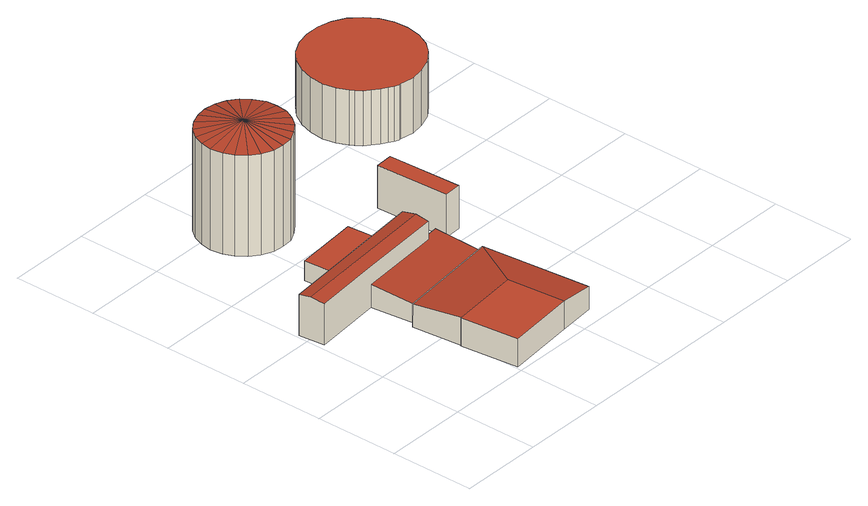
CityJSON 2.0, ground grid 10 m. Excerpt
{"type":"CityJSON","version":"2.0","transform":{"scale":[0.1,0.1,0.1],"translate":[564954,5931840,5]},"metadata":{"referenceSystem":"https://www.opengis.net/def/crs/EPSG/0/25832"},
"CityObjects":{
"building1":{"type":"Building","attributes":{"Grundfläche 2D":290.51,"Grundhöhe NN":5.72},"geometry":[{"type":"Solid","lod":"3","boundaries":[[[[0,1,2,3,4,5]],[[6,7,8,9]],[[6,9,10,11,12]],[[13,14,15,16]],[[17,15,14,18,19]],[[12,20,21,7,6]],[[22,1,0,23]],[[24,2,1,22]],[[25,5,4,26]],[[27,8,7,28]],[[29,9,8,27]],[[5,25,30,11,10,9,29,23,0]],[[31,12,11,30]],[[32,18,14,13,33]],[[4,3,17,19,18,32,26]],[[24,34,16,15,17,3,2]],[[33,13,16,34]],[[28,7,21,35]],[[36,20,12,31]],[[35,21,20,36]],[[29,27,28,35,36,31,30,25,26,32,33,34,24,22,23]]]],"semantics":{"surfaces":[{"type":"RoofSurface"},{"type":"WallSurface"},{"type":"GroundSurface"}],"values":[[0,0,0,0,0,0,1,1,1,1,1,1,1,1,1,1,1,1,1,1,2]]}}]},
"building2":{"type":"Building","attributes":{"Grundfläche 2D":36.29,"Grundhöhe NN":5.76},"geometry":[{"type":"Solid","lod":"3","boundaries":[[[[37,38,39,40]],[[40,41,42,37]],[[37,42,43,38]],[[38,43,44,39]],[[39,44,41,40]],[[41,44,43,42]]]],"semantics":{"surfaces":[{"type":"RoofSurface"},{"type":"WallSurface"},{"type":"GroundSurface"}],"values":[[0,1,1,1,1,2]]}}]},
"building3":{"type":"Building","attributes":{"Grundfläche 2D":84.52,"Grundhöhe NN":5.71},"geometry":[{"type":"Solid","lod":"3","boundaries":[[[[45,46,47]],[[47,46,48]],[[49,46,45]],[[50,46,49]],[[51,46,50]],[[52,46,51]],[[53,46,52]],[[54,46,53]],[[55,46,54]],[[56,46,55]],[[57,46,56]],[[58,46,57]],[[59,46,58]],[[60,46,59]],[[61,46,60]],[[62,46,61]],[[63,46,62]],[[64,46,63]],[[65,46,64]],[[66,46,65]],[[67,46,66]],[[68,46,67]],[[69,46,68]],[[48,46,69]],[[47,70,71,45]],[[45,71,72,49]],[[49,72,73,50]],[[50,73,74,51]],[[51,74,75,52]],[[52,75,76,53]],[[53,76,77,54]],[[54,77,78,55]],[[55,78,79,56]],[[56,79,80,57]],[[57,80,81,58]],[[58,81,82,59]],[[59,82,83,60]],[[60,83,84,61]],[[61,84,85,62]],[[62,85,86,63]],[[63,86,87,64]],[[64,87,88,65]],[[65,88,89,66]],[[66,89,90,67]],[[67,90,91,68]],[[48,92,70,47]],[[68,91,93,69]],[[69,93,92,48]],[[90,89,88,87,86,85,84,83,82,81,80,79,78,77,76,75,74,73,72,71,70,92,93,91]]]],"semantics":{"surfaces":[{"type":"RoofSurface"},{"type":"WallSurface"},{"type":"GroundSurface"}],"values":[[0,0,0,0,0,0,0,0,0,0,0,0,0,0,0,0,0,0,0,0,0,0,0,0,1,1,1,1,1,1,1,1,1,1,1,1,1,1,1,1,1,1,1,1,1,1,1,1,2]]}}]},
"building4":{"type":"Building","attributes":{"Grundhöhe NN":5.57,"Grundfläche 2D":18.14},"geometry":[{"type":"Solid","lod":"3","boundaries":[[[[94,95,96,97]],[[97,98,99,94]],[[94,99,100,95]],[[95,100,101,96]],[[96,101,98,97]],[[98,101,100,99]]]],"semantics":{"surfaces":[{"type":"RoofSurface"},{"type":"WallSurface"},{"type":"GroundSurface"}],"values":[[0,1,1,1,1,2]]}}]},
"building5":{"type":"Building","attributes":{"Grundfläche 2D":142.26,"Grundhöhe NN":5.59},"geometry":[{"type":"Solid","lod":"3","boundaries":[[[[102,103,104,105,106,107,108,109,110,111,112,113,114,115,116,117,118,119,120,121,122,123,124,125,126,127,128,129,130,131]],[[125,132,133,126]],[[126,133,134,127]],[[127,134,135,128]],[[128,135,136,129]],[[129,136,137,130]],[[130,137,138,131]],[[131,138,139,102]],[[102,139,140,103]],[[103,140,141,104]],[[104,141,142,105]],[[105,142,143,106]],[[106,143,144,107]],[[107,144,145,108]],[[108,145,146,109]],[[109,146,147,110]],[[110,147,148,111]],[[111,148,149,112]],[[112,149,150,113]],[[113,150,151,114]],[[114,151,152,115]],[[115,152,153,116]],[[116,153,154,117]],[[117,154,155,118]],[[118,155,156,119]],[[119,156,157,120]],[[120,157,158,121]],[[124,159,132,125]],[[121,158,160,122]],[[122,160,161,123]],[[123,161,159,124]],[[138,137,136,135,134,133,132,159,161,160,158,157,156,155,154,153,152,151,150,149,148,147,146,145,144,143,142,141,140,139]]]],"semantics":{"surfaces":[{"type":"RoofSurface"},{"type":"WallSurface"},{"type":"GroundSurface"}],"values":[[0,1,1,1,1,1,1,1,1,1,1,1,1,1,1,1,1,1,1,1,1,1,1,1,1,1,1,1,1,1,1,2]]}}]}
},
"vertices":[
[215,149,29],[209,206,36],[190,204,36],[190,199,35],[89,190,35],[96,136,29],[179,84,41],[186,15,41],[229,19,35],[216,149,35],[215,149,35],[89,135,35],[95,75,41],[3,213,57],[4,198,60],[189,215,60],[187,231,57],[190,199,57],[6,182,57],[89,190,57],[94,75,41],[102,6,41],[209,206,7],[215,149,7],[190,204,7],[96,136,7],[89,190,7],[229,19,7],[186,15,7],[216,149,7],[89,135,7],[95,75,7],[6,182,7],[3,213,7],[187,231,7],[102,6,7],[94,75,7],
[159,280,32],[82,273,32],[85,226,33],[162,233,33],[162,233,8],[159,280,8],[82,273,8],[85,226,8],
[67,369,130],[117,383,139],[65,383,130],[67,396,130],[72,357,130],[80,346,130],[91,338,130],[104,332,130],[117,331,130],[131,332,130],[143,338,130],[154,346,130],[162,357,130],[168,369,130],[169,383,130],[168,396,130],[162,409,130],[154,420,130],[143,428,130],[131,433,130],[117,435,130],[104,433,130],[91,428,130],[80,420,130],[72,409,130],[65,383,7],[67,369,7],[72,357,7],[80,346,7],[91,338,7],[104,332,7],[117,331,7],[131,332,7],[143,338,7],[154,346,7],[162,357,7],[168,369,7],[169,383,7],[168,396,7],[162,409,7],[154,420,7],[143,428,7],[131,433,7],[117,435,7],[104,433,7],[91,428,7],[80,420,7],[67,396,7],[72,409,7],
[259,217,58],[255,305,58],[234,304,58],[238,216,58],[238,216,6],[259,217,6],[255,305,6],[234,304,6],
[338,370,73],[344,368,73],[346,368,73],[363,365,73],[379,368,73],[395,374,73],[409,384,73],[420,397,73],[427,412,73],[430,429,73],[429,446,73],[424,462,73],[415,476,73],[403,488,73],[388,496,73],[372,500,73],[355,500,73],[338,496,73],[323,488,73],[311,477,73],[302,462,73],[297,446,73],[295,429,73],[298,413,73],[304,401,73],[307,396,73],[312,389,73],[318,384,73],[326,378,73],[333,374,73],[298,413,6],[304,401,6],[307,396,6],[312,389,6],[318,384,6],[326,378,6],[333,374,6],[338,370,6],[344,368,6],[346,368,6],[363,365,6],[379,368,6],[395,374,6],[409,384,6],[420,397,6],[427,412,6],[430,429,6],[429,446,6],[424,462,6],[415,476,6],[403,488,6],[388,496,6],[372,500,6],[355,500,6],[338,496,6],[323,488,6],[311,477,6],[295,429,6],[302,462,6],[297,446,6]
]}
